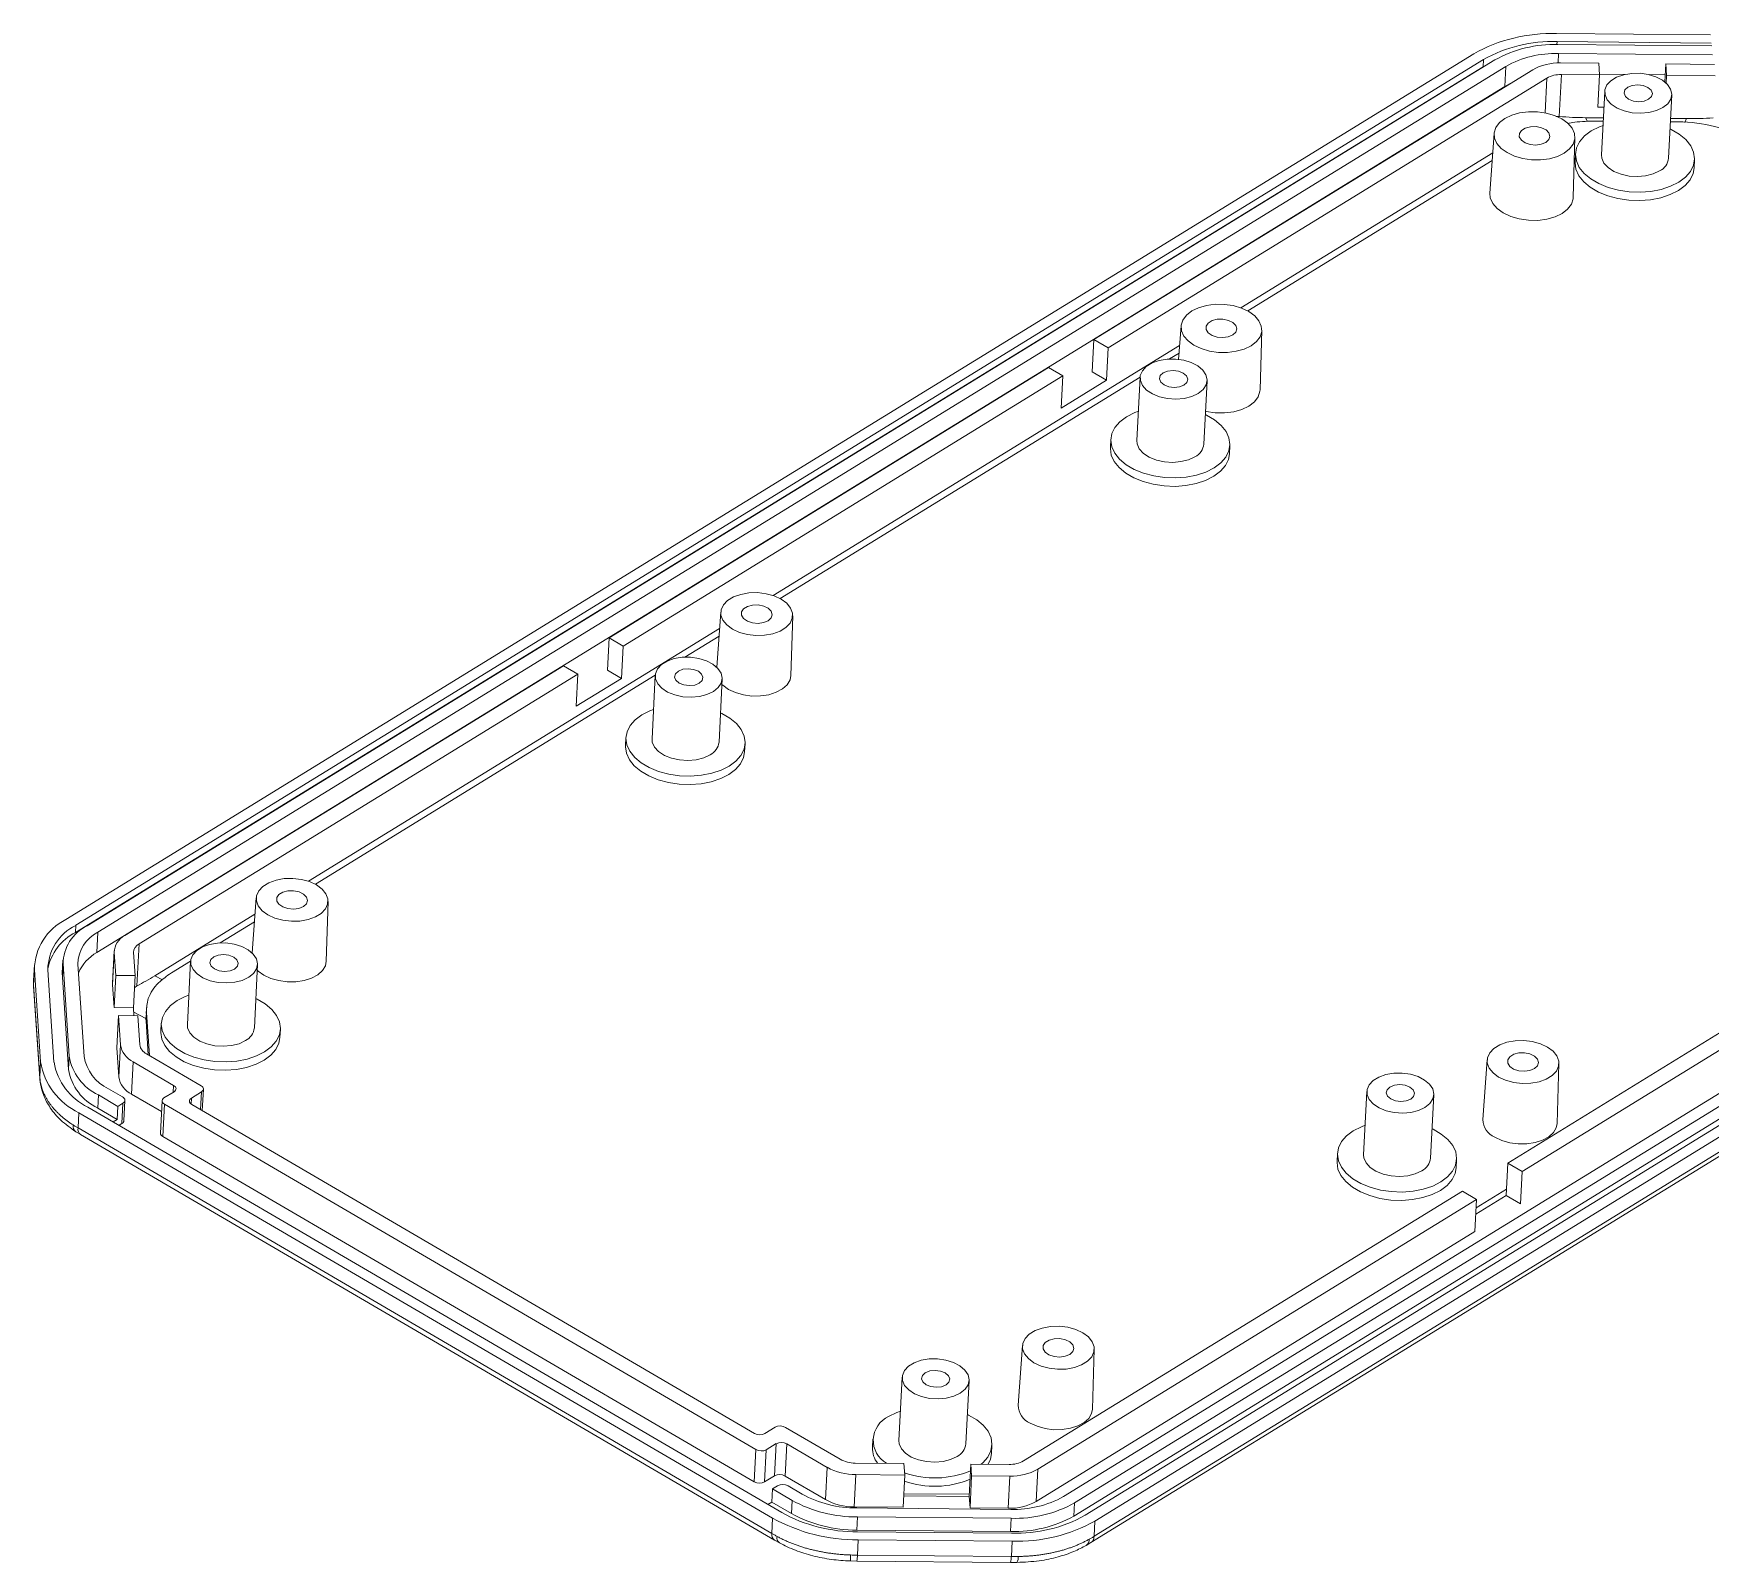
# Model space of a CAD drawing. Header units: inches. Extents: x 1153 to 4131, y 573 to 1071.
# Drawn here: x 2366.5 to 2445.3, y 665.8 to 737.6 of the extents above; entities that cross this region are included whole.
import ezdxf

# ---------------------------------------------------------------- set-up
doc = ezdxf.new("R2010")
doc.units = ezdxf.units.IN

msp = doc.modelspace()

# ---------------------------------------------------------------- linework, layer by layer
at = {"color": 7, "linetype": 'Continuous', "lineweight": 15}
for p, q in [((2445.264, 737.493), (2438.036, 737.557)), ((2438.061, 737.18), (2445.29, 737.116)), ((2438.104, 737.042), (2445.332, 736.978)), ((2434.149, 736.611), (2368.044, 695.957)), ((2368.506, 695.687), (2434.611, 736.341)), ((2369.035, 695.667), (2435.14, 736.321)), ((2434.594, 736.004), (2434.611, 736.341)), ((2445.36, 736.559), (2438.132, 736.623)), ((2434.594, 736.004), (2368.489, 695.35)), ((2435.654, 736.02), (2369.549, 695.366)), ((2436.916, 735.86), (2416.314, 723.19)), ((2437.584, 735.469), (2416.982, 722.799)), ((2434.923, 736.187), (2434.594, 736.004)), ((2435.605, 735.067), (2435.654, 736.02)), ((2438.264, 735.635), (2438.164, 733.665)), ((2440.023, 736.163), (2438.228, 736.179)), ((2440.059, 735.619), (2438.264, 735.635)), ((2439.982, 734.105), (2440.059, 735.619)), ((2440.059, 735.619), (2440.023, 736.163)), ((2440.057, 735.652), (2441.248, 735.642)), ((2442.382, 735.632), (2443.141, 735.625)), ((2443.124, 735.288), (2443.167, 736.135)), ((2443.167, 736.135), (2443.204, 735.591)), ((2445.456, 736.115), (2443.167, 736.135)), ((2443.204, 735.591), (2443.186, 735.235)), ((2445.493, 735.571), (2443.204, 735.591)), ((2369.5, 694.413), (2435.605, 735.067)), ((2435.605, 735.067), (2435.834, 735.195)), ((2440.301, 734.838), (2440.149, 731.865)), ((2443.295, 731.705), (2443.447, 734.678)), ((2440.263, 734.102), (2439.982, 734.105)), ((2438.164, 733.665), (2438.02, 733.658)), ((2440.238, 733.602), (2439.404, 733.609)), ((2440.23, 733.445), (2439.884, 733.448)), ((2443.74, 733.414), (2443.382, 733.417)), ((2444.147, 733.567), (2443.39, 733.574)), ((2435.107, 732.872), (2434.903, 730.071)), ((2438.818, 729.871), (2438.9, 732.678)), ((2423.215, 724.681), (2435.04, 731.954)), ((2435.014, 731.595), (2423.537, 724.537)), ((2438.926, 731.928), (2438.906, 731.535)), ((2444.498, 731.249), (2444.518, 731.642)), ((2420.404, 723.83), (2420.29, 722.263)), ((2424.114, 720.828), (2424.197, 723.636)), ((2401.25, 711.173), (2420.337, 722.911)), ((2416.314, 723.19), (2416.236, 721.675)), ((2416.982, 722.799), (2416.314, 723.19)), ((2416.982, 722.799), (2416.905, 721.285)), ((2420.311, 722.553), (2419.867, 722.28)), ((2414.18, 721.877), (2393.547, 709.189)), ((2414.848, 721.487), (2394.216, 708.798)), ((2418.484, 721.429), (2401.577, 711.032)), ((2414.848, 721.487), (2414.18, 721.877)), ((2414.77, 719.972), (2414.848, 721.487)), ((2416.905, 721.285), (2414.77, 719.972)), ((2416.236, 721.675), (2416.905, 721.285)), ((2418.483, 721.421), (2418.331, 718.448)), ((2421.477, 718.287), (2421.629, 721.26)), ((2417.108, 718.51), (2417.088, 718.117)), ((2422.68, 717.832), (2422.7, 718.224)), ((2398.796, 710.399), (2398.607, 707.81)), ((2379.432, 697.755), (2398.739, 709.629)), ((2402.086, 707.42), (2402.169, 710.227)), ((2414.885, 668.867), (2480.99, 709.521)), ((2393.547, 709.189), (2393.47, 707.674)), ((2394.216, 708.798), (2393.547, 709.189)), ((2394.216, 708.798), (2394.138, 707.284)), ((2398.713, 709.271), (2397.101, 708.279)), ((2481.504, 709.22), (2415.399, 668.566)), ((2481.472, 708.603), (2415.367, 667.949)), ((2482.004, 708.639), (2415.899, 667.985)), ((2416.361, 667.715), (2482.466, 708.369)), ((2391.413, 707.876), (2370.811, 695.206)), ((2392.081, 707.486), (2371.479, 694.815)), ((2395.717, 707.428), (2379.759, 697.614)), ((2392.081, 707.486), (2391.413, 707.876)), ((2392.004, 705.971), (2392.081, 707.486)), ((2394.138, 707.284), (2392.004, 705.971)), ((2393.47, 707.674), (2394.138, 707.284)), ((2395.716, 707.419), (2395.564, 704.446)), ((2398.71, 704.286), (2398.862, 707.258)), ((2416.177, 666.701), (2482.282, 707.355)), ((2416.325, 666.997), (2482.429, 707.651)), ((2394.341, 704.509), (2394.321, 704.116)), ((2399.914, 703.83), (2399.934, 704.223)), ((2376.978, 696.982), (2376.789, 694.392)), ((2435.748, 684.522), (2456.38, 697.21)), ((2372.219, 693.319), (2376.921, 696.211)), ((2380.268, 694.002), (2380.351, 696.809)), ((2436.416, 684.131), (2457.049, 696.82)), ((2368.489, 695.35), (2368.506, 695.687)), ((2369.549, 695.366), (2369.5, 694.413)), ((2376.895, 695.853), (2375.283, 694.861)), ((2371.479, 694.815), (2371.378, 692.845)), ((2366.563, 693.839), (2366.525, 693.1)), ((2367.906, 694.052), (2367.874, 693.435)), ((2367.876, 693.255), (2367.907, 693.872)), ((2368.198, 689.541), (2367.907, 693.872)), ((2368.606, 693.865), (2368.896, 689.535)), ((2370.311, 694.491), (2370.234, 692.977)), ((2370.234, 692.897), (2370.312, 694.412)), ((2370.312, 694.412), (2370.384, 693.336)), ((2371.22, 694.404), (2371.292, 693.328)), ((2373.899, 694.01), (2372.994, 693.454)), ((2373.898, 694.001), (2373.746, 691.028)), ((2376.892, 690.868), (2377.044, 693.841)), ((2366.528, 692.885), (2366.565, 693.603)), ((2366.565, 693.603), (2366.855, 689.272)), ((2367.484, 689.267), (2367.194, 693.597)), ((2367.876, 693.255), (2367.874, 693.435)), ((2368.166, 688.924), (2367.876, 693.255)), ((2370.234, 692.977), (2370.234, 692.897)), ((2370.384, 693.336), (2370.307, 691.822)), ((2371.292, 693.328), (2370.384, 693.336)), ((2371.292, 693.328), (2371.215, 691.814)), ((2366.819, 688.555), (2366.528, 692.885)), ((2366.528, 692.885), (2366.529, 692.832)), ((2366.529, 692.832), (2366.819, 688.502)), ((2370.234, 692.897), (2370.307, 691.822)), ((2371.378, 692.845), (2371.263, 692.752)), ((2370.307, 691.822), (2371.215, 691.814)), ((2370.433, 689.938), (2370.51, 691.452)), ((2370.51, 691.452), (2370.602, 690.081)), ((2371.419, 691.444), (2370.51, 691.452)), ((2371.215, 691.814), (2371.24, 691.446)), ((2371.419, 691.444), (2371.511, 690.073)), ((2371.834, 691.549), (2371.802, 691.313)), ((2371.825, 691.593), (2371.805, 691.205)), ((2371.839, 691.942), (2371.819, 691.543)), ((2371.825, 691.593), (2371.961, 689.577)), ((2371.805, 691.205), (2371.913, 689.605)), ((2372.523, 691.091), (2372.503, 690.698)), ((2378.096, 690.412), (2378.116, 690.805)), ((2370.433, 689.938), (2370.525, 688.566)), ((2370.602, 690.081), (2370.525, 688.566)), ((2366.855, 689.272), (2366.819, 688.555)), ((2368.166, 688.924), (2368.198, 689.541)), ((2371.131, 687.762), (2371.209, 689.277)), ((2371.209, 689.277), (2373.103, 688.169)), ((2371.825, 689.656), (2374.388, 688.158)), ((2434.777, 689.368), (2434.572, 686.567)), ((2438.068, 686.388), (2438.15, 689.196)), ((2366.826, 688.449), (2366.852, 688.236)), ((2369.536, 687.107), (2369.567, 687.724)), ((2370.485, 687.187), (2369.567, 687.724)), ((2370.042, 688.016), (2370.703, 687.629)), ((2370.766, 686.512), (2370.815, 687.465)), ((2371.131, 687.762), (2372.531, 686.944)), ((2372.557, 687.449), (2372.479, 685.935)), ((2373.123, 687.873), (2372.649, 687.581)), ((2373.934, 687.57), (2374.408, 687.862)), ((2374.449, 686.984), (2374.501, 687.994)), ((2429.128, 687.89), (2428.976, 684.917)), ((2432.121, 684.756), (2432.273, 687.729)), ((2368.652, 686.889), (2368.615, 686.172)), ((2368.652, 686.889), (2401.226, 667.849)), ((2401.653, 668.111), (2369.079, 687.152)), ((2370.454, 686.57), (2369.536, 687.107)), ((2370.454, 686.57), (2370.485, 687.187)), ((2370.723, 687.333), (2370.485, 687.187)), ((2370.674, 686.379), (2370.723, 687.333)), ((2372.592, 685.771), (2372.669, 687.285)), ((2372.669, 687.285), (2400.438, 671.068)), ((2400.374, 671.831), (2373.954, 687.274)), ((2368.514, 685.994), (2368.738, 685.858)), ((2368.615, 686.172), (2401.19, 667.131)), ((2368.736, 685.859), (2401.311, 666.819)), ((2370.454, 686.57), (2370.269, 686.456)), ((2370.54, 686.297), (2370.674, 686.379)), ((2372.592, 685.771), (2400.36, 669.554)), ((2427.752, 684.98), (2427.732, 684.587)), ((2433.325, 684.301), (2433.345, 684.694)), ((2435.671, 683.007), (2435.748, 684.522)), ((2435.748, 684.522), (2436.416, 684.131)), ((2436.416, 684.131), (2436.339, 682.617)), ((2413.012, 670.539), (2433.614, 683.209)), ((2413.68, 670.149), (2434.282, 682.819)), ((2434.282, 682.819), (2433.614, 683.209)), ((2434.205, 681.304), (2434.282, 682.819)), ((2434.247, 682.132), (2435.671, 683.007)), ((2434.262, 682.424), (2435.686, 683.3)), ((2435.671, 683.007), (2436.339, 682.617)), ((2413.603, 668.634), (2434.205, 681.304)), ((2412.959, 675.95), (2412.754, 673.149)), ((2416.25, 672.97), (2416.332, 675.778)), ((2407.31, 674.472), (2407.158, 671.499)), ((2410.303, 671.338), (2410.455, 674.311)), ((2401.343, 672.118), (2400.868, 671.826)), ((2401.837, 672.114), (2404.4, 670.615)), ((2400.438, 671.068), (2400.36, 669.554)), ((2400.854, 669.549), (2400.932, 671.064)), ((2400.932, 671.064), (2401.394, 671.348)), ((2401.317, 669.834), (2401.394, 671.348)), ((2401.811, 669.829), (2401.888, 671.344)), ((2401.888, 671.344), (2403.783, 670.236)), ((2405.934, 671.562), (2405.914, 671.169)), ((2411.507, 670.883), (2411.527, 671.276)), ((2403.783, 670.236), (2403.706, 668.722)), ((2405.103, 670.438), (2407.392, 670.417)), ((2407.392, 670.417), (2407.428, 669.873)), ((2410.459, 668.875), (2410.537, 670.39)), ((2410.537, 670.39), (2410.573, 669.845)), ((2410.537, 670.39), (2412.331, 670.374)), ((2413.603, 668.634), (2413.68, 670.149)), ((2401.317, 669.834), (2400.854, 669.549)), ((2401.224, 669.22), (2401.461, 669.366)), ((2401.811, 669.829), (2403.706, 668.722)), ((2401.955, 669.362), (2402.616, 668.975)), ((2405.062, 668.379), (2405.14, 669.893)), ((2405.14, 669.893), (2407.428, 669.873)), ((2407.428, 669.873), (2407.351, 668.359)), ((2410.496, 668.331), (2410.573, 669.845)), ((2410.573, 669.845), (2412.368, 669.829)), ((2412.368, 669.829), (2412.29, 668.315)), ((2401.192, 668.603), (2401.007, 668.489)), ((2401.224, 669.22), (2401.192, 668.603)), ((2402.11, 668.067), (2401.192, 668.603)), ((2402.142, 668.684), (2401.224, 669.22)), ((2402.11, 668.067), (2402.142, 668.684)), ((2407.379, 668.902), (2410.459, 668.875)), ((2407.384, 668.998), (2410.464, 668.971)), ((2410.459, 668.875), (2410.496, 668.331)), ((2415.367, 667.949), (2415.399, 668.566)), ((2401.226, 667.849), (2401.19, 667.131)), ((2405.062, 668.379), (2407.351, 668.359)), ((2405.175, 667.292), (2405.206, 667.909)), ((2405.178, 668.328), (2412.407, 668.263)), ((2412.435, 667.845), (2405.206, 667.909)), ((2410.496, 668.331), (2412.29, 668.315)), ((2412.403, 667.228), (2412.435, 667.845)), ((2412.403, 667.228), (2405.175, 667.292)), ((2412.448, 667.146), (2405.22, 667.21)), ((2416.325, 666.997), (2416.361, 667.715)), ((2401.313, 666.818), (2401.547, 666.686)), ((2401.555, 666.682), (2401.547, 666.685)), ((2405.209, 666.115), (2405.245, 666.833)), ((2405.245, 666.833), (2412.474, 666.769)), ((2412.474, 666.769), (2412.437, 666.051)), ((2415.956, 666.571), (2416.177, 666.701)), ((2404.877, 665.839), (2405.174, 665.834)), ((2405.174, 665.834), (2412.403, 665.77)), ((2412.437, 666.051), (2405.209, 666.115)), ((2412.403, 665.77), (2412.699, 665.77))]:
    msp.add_line(p, q, dxfattribs=at)
at = {"color": 8, "linetype": 'Continuous', "lineweight": 15}
for p, q in [((2438.054, 737.042), (2438.061, 737.18)), ((2438.132, 736.623), (2438.109, 736.178)), ((2437.501, 733.839), (2437.584, 735.469)), ((2439.404, 733.609), (2439.496, 733.426)), ((2444.067, 733.388), (2444.147, 733.567)), ((2366.532, 693.118), (2366.525, 693.077)), ((2372.219, 693.319), (2372.578, 693.132)), ((2371.802, 691.313), (2371.229, 691.612)), ((2366.819, 688.555), (2366.819, 688.502)), ((2373.103, 688.169), (2373.087, 687.851)), ((2373.92, 687.296), (2373.934, 687.57)), ((2374.408, 687.862), (2374.366, 687.033))]:
    msp.add_line(p, q, dxfattribs=at)
at = {"color": 7, "linetype": 'Continuous', "lineweight": 15, "flags": 128}
for points in [[(2443.03, 734.082), (2442.729, 733.94), (2442.373, 733.849), (2441.986, 733.816), (2441.593, 733.842), (2441.216, 733.925), (2440.881, 734.06), (2440.609, 734.24), (2440.416, 734.452), (2440.314, 734.683), (2440.311, 734.919), (2440.406, 735.145), (2440.593, 735.346), (2440.86, 735.511), (2441.191, 735.628), (2441.566, 735.691), (2441.959, 735.695), (2442.347, 735.64), (2442.705, 735.529), (2443.012, 735.371), (2443.246, 735.173), (2443.395, 734.95), (2443.448, 734.714), (2443.402, 734.482), (2443.26, 734.266), (2443.03, 734.082)], [(2441.386, 735.043), (2441.595, 735.128), (2441.847, 735.156), (2442.103, 735.123), (2442.325, 735.035), (2442.477, 734.905), (2442.538, 734.752), (2442.498, 734.6), (2442.362, 734.473), (2442.153, 734.388), (2441.901, 734.36), (2441.644, 734.393), (2441.423, 734.481), (2441.271, 734.611), (2441.21, 734.764), (2441.25, 734.916), (2441.386, 735.043)], [(2435.609, 733.575), (2435.93, 733.731), (2436.305, 733.838), (2436.715, 733.891), (2437.139, 733.887), (2437.557, 733.827), (2437.947, 733.713), (2438.29, 733.552), (2438.568, 733.351), (2438.767, 733.12), (2438.878, 732.871), (2438.895, 732.617), (2438.817, 732.369), (2438.649, 732.142), (2438.397, 731.945), (2438.076, 731.79), (2437.701, 731.683), (2437.291, 731.63), (2436.866, 731.634), (2436.449, 731.694), (2436.059, 731.808), (2435.716, 731.969), (2435.438, 732.17), (2435.239, 732.401), (2435.128, 732.65), (2435.111, 732.904), (2435.188, 733.151), (2435.357, 733.379), (2435.609, 733.575)], [(2437.536, 732.449), (2437.322, 732.361), (2437.066, 732.326), (2436.8, 732.351), (2436.562, 732.43), (2436.384, 732.555), (2436.289, 732.707), (2436.291, 732.866), (2436.388, 733.011), (2436.569, 733.122), (2436.809, 733.185), (2437.074, 733.19), (2437.33, 733.137), (2437.542, 733.033), (2437.681, 732.892), (2437.728, 732.734), (2437.678, 732.579), (2437.536, 732.449)], [(2443.365, 733.084), (2443.421, 733.058), (2443.801, 732.836), (2444.109, 732.578), (2444.337, 732.294), (2444.475, 731.992), (2444.52, 731.683), (2444.469, 731.377), (2444.325, 731.086), (2444.092, 730.818), (2443.778, 730.583), (2443.394, 730.389), (2442.954, 730.243), (2442.471, 730.149), (2441.963, 730.111), (2441.447, 730.13), (2440.94, 730.205), (2440.46, 730.334), (2440.023, 730.512), (2439.643, 730.734), (2439.334, 730.992), (2439.107, 731.276), (2438.969, 731.578), (2438.924, 731.887), (2438.975, 732.193), (2439.119, 732.484), (2439.352, 732.752), (2439.666, 732.987)], [(2439.666, 732.987), (2440.049, 733.181), (2440.22, 733.245)], [(2444.498, 731.249), (2444.449, 730.985), (2444.304, 730.693), (2444.072, 730.425), (2443.758, 730.191), (2443.374, 729.997), (2442.934, 729.85), (2442.451, 729.756), (2441.943, 729.718), (2441.427, 729.737), (2440.92, 729.812), (2440.44, 729.941), (2440.002, 730.12), (2439.623, 730.341), (2439.314, 730.599), (2439.087, 730.884), (2438.949, 731.185), (2438.904, 731.494), (2438.906, 731.535)], [(2442.878, 731.109), (2442.577, 730.967), (2442.221, 730.876), (2441.834, 730.843), (2441.441, 730.869), (2441.064, 730.952), (2440.729, 731.088), (2440.457, 731.267), (2440.264, 731.479), (2440.162, 731.71), (2440.149, 731.865)], [(2438.818, 729.871), (2438.813, 729.807), (2438.732, 729.552), (2438.558, 729.317), (2438.299, 729.115), (2437.967, 728.954), (2437.58, 728.843), (2437.157, 728.789), (2436.719, 728.793), (2436.287, 728.855), (2435.885, 728.972), (2435.531, 729.139), (2435.245, 729.347), (2435.039, 729.585), (2434.924, 729.842), (2434.903, 730.071)], [(2420.905, 724.533), (2421.226, 724.689), (2421.601, 724.796), (2422.012, 724.849), (2422.436, 724.845), (2422.854, 724.785), (2423.244, 724.671), (2423.586, 724.509), (2423.864, 724.308), (2424.064, 724.077), (2424.175, 723.828), (2424.192, 723.574), (2424.114, 723.327), (2423.945, 723.099), (2423.694, 722.903), (2423.373, 722.747), (2422.998, 722.64), (2422.587, 722.587), (2422.163, 722.591), (2421.745, 722.651), (2421.355, 722.765), (2421.013, 722.927), (2420.735, 723.128), (2420.535, 723.359), (2420.424, 723.608), (2420.407, 723.862), (2420.485, 724.109), (2420.654, 724.337), (2420.905, 724.533)], [(2422.833, 723.406), (2422.619, 723.318), (2422.362, 723.284), (2422.097, 723.308), (2421.859, 723.388), (2421.68, 723.512), (2421.586, 723.664), (2421.587, 723.824), (2421.685, 723.969), (2421.866, 724.08), (2422.105, 724.142), (2422.371, 724.147), (2422.627, 724.094), (2422.839, 723.991), (2422.978, 723.85), (2423.025, 723.692), (2422.974, 723.537), (2422.833, 723.406)], [(2421.212, 720.664), (2420.911, 720.522), (2420.555, 720.432), (2420.168, 720.398), (2419.775, 720.424), (2419.398, 720.507), (2419.063, 720.643), (2418.791, 720.822), (2418.598, 721.034), (2418.496, 721.265), (2418.493, 721.501), (2418.588, 721.727), (2418.775, 721.929), (2419.042, 722.093), (2419.373, 722.21), (2419.748, 722.273), (2420.141, 722.277), (2420.529, 722.222), (2420.888, 722.111), (2421.194, 721.953), (2421.428, 721.755), (2421.577, 721.532), (2421.63, 721.297), (2421.584, 721.064), (2421.442, 720.849), (2421.212, 720.664)], [(2419.568, 721.626), (2419.777, 721.71), (2420.029, 721.738), (2420.285, 721.705), (2420.507, 721.617), (2420.659, 721.487), (2420.72, 721.334), (2420.68, 721.182), (2420.544, 721.055), (2420.335, 720.97), (2420.083, 720.942), (2419.827, 720.975), (2419.605, 721.063), (2419.453, 721.193), (2419.392, 721.346), (2419.432, 721.498), (2419.568, 721.626)], [(2424.114, 720.828), (2424.109, 720.765), (2424.029, 720.51), (2423.855, 720.275), (2423.595, 720.072), (2423.264, 719.911), (2422.877, 719.801), (2422.453, 719.746), (2422.015, 719.75), (2421.584, 719.812), (2421.555, 719.819)], [(2417.848, 719.569), (2418.232, 719.763), (2418.402, 719.827)], [(2421.547, 719.667), (2421.603, 719.64), (2421.983, 719.418), (2422.291, 719.16), (2422.519, 718.876), (2422.657, 718.574), (2422.702, 718.265), (2422.651, 717.96), (2422.507, 717.668), (2422.274, 717.4), (2421.96, 717.165), (2421.576, 716.971), (2421.136, 716.825), (2420.653, 716.731), (2420.145, 716.693), (2419.629, 716.712), (2419.122, 716.787), (2418.642, 716.916), (2418.205, 717.094), (2417.825, 717.316), (2417.516, 717.574), (2417.289, 717.858), (2417.151, 718.16), (2417.106, 718.469), (2417.157, 718.775), (2417.301, 719.066), (2417.534, 719.334), (2417.848, 719.569)], [(2422.68, 717.832), (2422.631, 717.567), (2422.486, 717.275), (2422.254, 717.008), (2421.94, 716.773), (2421.556, 716.579), (2421.116, 716.432), (2420.633, 716.338), (2420.125, 716.3), (2419.609, 716.319), (2419.102, 716.394), (2418.622, 716.523), (2418.184, 716.702), (2417.805, 716.924), (2417.496, 717.181), (2417.269, 717.466), (2417.131, 717.768), (2417.086, 718.077), (2417.088, 718.117)], [(2421.06, 717.691), (2420.759, 717.549), (2420.403, 717.459), (2420.017, 717.425), (2419.623, 717.451), (2419.246, 717.534), (2418.912, 717.67), (2418.639, 717.849), (2418.446, 718.061), (2418.344, 718.292), (2418.331, 718.448)], [(2399.337, 709.596), (2399.074, 709.79), (2398.892, 710.014), (2398.803, 710.254), (2398.811, 710.497), (2398.916, 710.728), (2399.112, 710.935), (2399.388, 711.105), (2399.728, 711.227), (2400.111, 711.297), (2400.516, 711.308), (2400.918, 711.26), (2401.296, 711.157), (2401.626, 711.004), (2401.889, 710.81), (2402.071, 710.586), (2402.16, 710.346), (2402.152, 710.103), (2402.047, 709.872), (2401.851, 709.665), (2401.575, 709.496), (2401.235, 709.373), (2400.852, 709.304), (2400.447, 709.293), (2400.045, 709.34), (2399.667, 709.443), (2399.337, 709.596)], [(2401.015, 709.988), (2401.156, 710.119), (2401.207, 710.274), (2401.16, 710.432), (2401.021, 710.573), (2400.809, 710.676), (2400.553, 710.729), (2400.287, 710.724), (2400.048, 710.662), (2399.867, 710.551), (2399.769, 710.406), (2399.768, 710.246), (2399.862, 710.094), (2400.041, 709.97), (2400.279, 709.89), (2400.544, 709.866), (2400.801, 709.9), (2401.015, 709.988)], [(2398.446, 706.663), (2398.144, 706.521), (2397.789, 706.43), (2397.402, 706.397), (2397.008, 706.423), (2396.632, 706.506), (2396.297, 706.641), (2396.024, 706.821), (2395.831, 707.033), (2395.73, 707.264), (2395.726, 707.5), (2395.821, 707.726), (2396.008, 707.927), (2396.276, 708.092), (2396.607, 708.209), (2396.981, 708.272), (2397.374, 708.275), (2397.763, 708.221), (2398.121, 708.11), (2398.427, 707.951), (2398.662, 707.754), (2398.81, 707.531), (2398.863, 707.295), (2398.817, 707.063), (2398.675, 706.847), (2398.446, 706.663)], [(2396.801, 707.624), (2396.666, 707.497), (2396.625, 707.345), (2396.686, 707.192), (2396.839, 707.062), (2397.06, 706.974), (2397.316, 706.941), (2397.568, 706.969), (2397.778, 707.053), (2397.913, 707.181), (2397.953, 707.333), (2397.893, 707.486), (2397.74, 707.616), (2397.519, 707.704), (2397.263, 707.737), (2397.011, 707.709), (2396.801, 707.624)], [(2402.086, 707.42), (2402.044, 707.21), (2401.909, 706.985), (2401.69, 706.788), (2401.398, 706.629), (2401.048, 706.517), (2400.661, 706.458), (2400.256, 706.454), (2399.855, 706.507), (2399.481, 706.613), (2399.152, 706.766)], [(2399.152, 706.766), (2398.888, 706.959), (2398.849, 706.997)], [(2398.781, 705.665), (2398.837, 705.639), (2399.216, 705.417), (2399.525, 705.159), (2399.752, 704.875), (2399.89, 704.573), (2399.935, 704.264), (2399.884, 703.958), (2399.74, 703.667), (2399.507, 703.399), (2399.193, 703.164), (2398.81, 702.97), (2398.369, 702.824), (2397.887, 702.73), (2397.379, 702.692), (2396.862, 702.711), (2396.356, 702.786), (2395.875, 702.915), (2395.438, 703.093), (2395.059, 703.315), (2394.75, 703.573), (2394.523, 703.857), (2394.384, 704.159), (2394.34, 704.468), (2394.391, 704.773), (2394.535, 705.065), (2394.768, 705.333), (2395.081, 705.568)], [(2395.081, 705.568), (2395.465, 705.762), (2395.635, 705.826)], [(2399.914, 703.83), (2399.864, 703.566), (2399.72, 703.274), (2399.487, 703.006), (2399.173, 702.771), (2398.79, 702.578), (2398.349, 702.431), (2397.867, 702.337), (2397.359, 702.299), (2396.842, 702.318), (2396.335, 702.393), (2395.855, 702.522), (2395.418, 702.701), (2395.038, 702.922), (2394.73, 703.18), (2394.503, 703.465), (2394.364, 703.766), (2394.32, 704.075), (2394.321, 704.116)], [(2398.294, 703.69), (2397.992, 703.548), (2397.637, 703.457), (2397.25, 703.424), (2396.856, 703.45), (2396.48, 703.533), (2396.145, 703.668), (2395.872, 703.848), (2395.679, 704.06), (2395.578, 704.291), (2395.564, 704.446)], [(2377.519, 696.179), (2377.256, 696.372), (2377.074, 696.596), (2376.985, 696.836), (2376.993, 697.079), (2377.098, 697.311), (2377.294, 697.517), (2377.57, 697.687), (2377.91, 697.81), (2378.293, 697.879), (2378.698, 697.89), (2379.1, 697.842), (2379.478, 697.739), (2379.808, 697.586), (2380.071, 697.392), (2380.253, 697.169), (2380.343, 696.928), (2380.334, 696.686), (2380.229, 696.454), (2380.033, 696.248), (2379.757, 696.078), (2379.417, 695.955), (2379.034, 695.886), (2378.629, 695.875), (2378.227, 695.922), (2377.849, 696.025), (2377.519, 696.179)], [(2379.197, 696.571), (2379.338, 696.701), (2379.389, 696.856), (2379.342, 697.014), (2379.203, 697.155), (2378.991, 697.259), (2378.735, 697.312), (2378.469, 697.307), (2378.23, 697.244), (2378.049, 697.133), (2377.951, 696.988), (2377.95, 696.829), (2378.044, 696.677), (2378.223, 696.552), (2378.461, 696.473), (2378.726, 696.448), (2378.983, 696.482), (2379.197, 696.571)], [(2376.628, 693.245), (2376.326, 693.103), (2375.971, 693.012), (2375.584, 692.979), (2375.19, 693.005), (2374.814, 693.088), (2374.479, 693.224), (2374.206, 693.403), (2374.013, 693.615), (2373.912, 693.846), (2373.908, 694.082), (2374.003, 694.308), (2374.19, 694.509), (2374.458, 694.674), (2374.789, 694.791), (2375.163, 694.854), (2375.556, 694.858), (2375.945, 694.803), (2376.303, 694.692), (2376.609, 694.534), (2376.844, 694.336), (2376.992, 694.113), (2377.045, 693.878), (2376.999, 693.645), (2376.857, 693.429), (2376.628, 693.245)], [(2374.983, 694.206), (2375.193, 694.291), (2375.445, 694.319), (2375.701, 694.286), (2375.922, 694.198), (2376.075, 694.068), (2376.135, 693.915), (2376.095, 693.763), (2375.96, 693.636), (2375.75, 693.551), (2375.498, 693.523), (2375.242, 693.556), (2375.021, 693.644), (2374.868, 693.774), (2374.807, 693.927), (2374.848, 694.079), (2374.983, 694.206)], [(2380.268, 694.002), (2380.226, 693.792), (2380.091, 693.567), (2379.872, 693.37), (2379.58, 693.211), (2379.23, 693.099), (2378.843, 693.04), (2378.438, 693.036), (2378.037, 693.089), (2377.663, 693.195), (2377.334, 693.348)], [(2377.334, 693.348), (2377.07, 693.541), (2377.031, 693.579)], [(2376.963, 692.248), (2377.019, 692.221), (2377.398, 691.999), (2377.707, 691.741), (2377.934, 691.457), (2378.072, 691.155), (2378.117, 690.846), (2378.066, 690.541), (2377.922, 690.249), (2377.689, 689.981), (2377.375, 689.746), (2376.992, 689.552), (2376.551, 689.406), (2376.069, 689.312), (2375.561, 689.274), (2375.044, 689.293), (2374.538, 689.368), (2374.057, 689.497), (2373.62, 689.675), (2373.241, 689.897), (2372.932, 690.155), (2372.705, 690.439), (2372.566, 690.741), (2372.522, 691.05), (2372.573, 691.356), (2372.717, 691.647), (2372.95, 691.915), (2373.263, 692.15)], [(2373.263, 692.15), (2373.647, 692.344), (2373.817, 692.408)], [(2378.096, 690.412), (2378.046, 690.148), (2377.902, 689.856), (2377.669, 689.588), (2377.355, 689.354), (2376.972, 689.16), (2376.531, 689.013), (2376.049, 688.919), (2375.541, 688.881), (2375.024, 688.9), (2374.517, 688.975), (2374.037, 689.104), (2373.6, 689.283), (2373.22, 689.505), (2372.912, 689.762), (2372.685, 690.047), (2372.546, 690.349), (2372.502, 690.658), (2372.503, 690.698)], [(2376.476, 690.272), (2376.174, 690.13), (2375.819, 690.04), (2375.432, 690.006), (2375.038, 690.032), (2374.662, 690.115), (2374.327, 690.251), (2374.054, 690.43), (2373.861, 690.642), (2373.76, 690.873), (2373.746, 691.028)], [(2435.318, 688.565), (2435.055, 688.759), (2434.873, 688.982), (2434.784, 689.223), (2434.792, 689.465), (2434.897, 689.697), (2435.094, 689.903), (2435.37, 690.073), (2435.709, 690.196), (2436.092, 690.265), (2436.497, 690.276), (2436.9, 690.229), (2437.277, 690.126), (2437.607, 689.972), (2437.871, 689.779), (2438.052, 689.555), (2438.142, 689.315), (2438.133, 689.072), (2438.028, 688.84), (2437.832, 688.634), (2437.556, 688.464), (2437.217, 688.341), (2436.833, 688.272), (2436.429, 688.261), (2436.026, 688.309), (2435.648, 688.412), (2435.318, 688.565)], [(2436.996, 688.957), (2436.782, 688.869), (2436.525, 688.835), (2436.26, 688.859), (2436.022, 688.939), (2435.844, 689.063), (2435.749, 689.215), (2435.75, 689.374), (2435.848, 689.519), (2436.029, 689.631), (2436.268, 689.693), (2436.534, 689.698), (2436.79, 689.645), (2437.002, 689.541), (2437.141, 689.401), (2437.188, 689.242), (2437.138, 689.087), (2436.996, 688.957)], [(2366.819, 688.502), (2366.823, 688.467), (2366.826, 688.449)], [(2431.857, 687.134), (2431.555, 686.992), (2431.2, 686.901), (2430.813, 686.868), (2430.419, 686.893), (2430.043, 686.977), (2429.708, 687.112), (2429.435, 687.292), (2429.242, 687.504), (2429.141, 687.735), (2429.138, 687.971), (2429.232, 688.197), (2429.419, 688.398), (2429.687, 688.563), (2430.018, 688.68), (2430.392, 688.742), (2430.786, 688.746), (2431.174, 688.691), (2431.532, 688.581), (2431.838, 688.422), (2432.073, 688.225), (2432.221, 688.002), (2432.274, 687.766), (2432.228, 687.533), (2432.086, 687.318), (2431.857, 687.134)], [(2430.212, 688.095), (2430.077, 687.967), (2430.037, 687.816), (2430.097, 687.663), (2430.25, 687.533), (2430.471, 687.444), (2430.727, 687.412), (2430.979, 687.44), (2431.189, 687.524), (2431.324, 687.652), (2431.364, 687.804), (2431.304, 687.956), (2431.151, 688.087), (2430.93, 688.175), (2430.674, 688.207), (2430.422, 688.179), (2430.212, 688.095)], [(2370.703, 687.629), (2370.748, 687.597), (2370.783, 687.56), (2370.806, 687.521), (2370.815, 687.48), (2370.811, 687.439), (2370.794, 687.4), (2370.764, 687.364), (2370.723, 687.333)], [(2372.669, 687.285), (2372.624, 687.317), (2372.589, 687.354), (2372.566, 687.393), (2372.557, 687.434), (2372.561, 687.475), (2372.578, 687.514), (2372.608, 687.55), (2372.649, 687.581)], [(2373.103, 688.169), (2373.149, 688.137), (2373.184, 688.1), (2373.206, 688.061), (2373.216, 688.02), (2373.212, 687.979), (2373.194, 687.94), (2373.165, 687.904), (2373.123, 687.873)], [(2373.954, 687.274), (2373.908, 687.306), (2373.873, 687.342), (2373.851, 687.382), (2373.841, 687.423), (2373.845, 687.463), (2373.863, 687.503), (2373.892, 687.538), (2373.934, 687.57)], [(2374.408, 687.862), (2374.449, 687.893), (2374.479, 687.929), (2374.497, 687.968), (2374.5, 688.009), (2374.491, 688.05), (2374.469, 688.089), (2374.434, 688.125), (2374.388, 688.158)], [(2432.192, 686.136), (2432.248, 686.109), (2432.627, 685.888), (2432.936, 685.63), (2433.163, 685.346), (2433.302, 685.044), (2433.346, 684.735), (2433.295, 684.429), (2433.151, 684.138), (2432.918, 683.87), (2432.605, 683.635), (2432.221, 683.441), (2431.78, 683.295), (2431.298, 683.201), (2430.79, 683.163), (2430.274, 683.181), (2429.767, 683.257), (2429.286, 683.386), (2428.849, 683.564), (2428.47, 683.786), (2428.161, 684.043), (2427.934, 684.328), (2427.795, 684.63), (2427.751, 684.939), (2427.802, 685.244), (2427.946, 685.536), (2428.179, 685.804), (2428.492, 686.039)], [(2428.492, 686.039), (2428.876, 686.232), (2429.046, 686.297)], [(2438.068, 686.388), (2438.025, 686.178), (2437.89, 685.954), (2437.671, 685.757), (2437.379, 685.598), (2437.03, 685.486), (2436.642, 685.426), (2436.237, 685.423), (2435.836, 685.475), (2435.462, 685.581), (2435.134, 685.735)], [(2433.325, 684.301), (2433.275, 684.037), (2433.131, 683.745), (2432.898, 683.477), (2432.584, 683.242), (2432.201, 683.048), (2431.76, 682.902), (2431.278, 682.808), (2430.77, 682.77), (2430.253, 682.789), (2429.747, 682.864), (2429.266, 682.993), (2428.829, 683.171), (2428.45, 683.393), (2428.141, 683.651), (2427.914, 683.935), (2427.775, 684.237), (2427.731, 684.546), (2427.732, 684.587)], [(2431.705, 684.161), (2431.403, 684.019), (2431.048, 683.928), (2430.661, 683.895), (2430.267, 683.92), (2429.891, 684.004), (2429.556, 684.139), (2429.283, 684.319), (2429.09, 684.531), (2428.989, 684.762), (2428.976, 684.917)], [(2413.5, 675.147), (2413.237, 675.341), (2413.055, 675.565), (2412.966, 675.805), (2412.974, 676.048), (2413.079, 676.279), (2413.276, 676.486), (2413.552, 676.655), (2413.891, 676.778), (2414.274, 676.847), (2414.679, 676.858), (2415.082, 676.811), (2415.459, 676.708), (2415.789, 676.555), (2416.053, 676.361), (2416.234, 676.137), (2416.324, 675.897), (2416.315, 675.654), (2416.21, 675.423), (2416.014, 675.216), (2415.738, 675.046), (2415.399, 674.924), (2415.015, 674.854), (2414.611, 674.843), (2414.208, 674.891), (2413.83, 674.994), (2413.5, 675.147)], [(2415.178, 675.539), (2414.964, 675.451), (2414.707, 675.417), (2414.442, 675.441), (2414.204, 675.521), (2414.026, 675.645), (2413.931, 675.797), (2413.932, 675.957), (2414.03, 676.102), (2414.211, 676.213), (2414.45, 676.275), (2414.716, 676.28), (2414.972, 676.227), (2415.184, 676.123), (2415.323, 675.983), (2415.37, 675.824), (2415.32, 675.67), (2415.178, 675.539)], [(2410.039, 673.716), (2409.737, 673.574), (2409.382, 673.483), (2408.995, 673.45), (2408.601, 673.475), (2408.225, 673.559), (2407.89, 673.694), (2407.617, 673.874), (2407.424, 674.086), (2407.323, 674.317), (2407.32, 674.553), (2407.414, 674.779), (2407.601, 674.98), (2407.869, 675.145), (2408.2, 675.262), (2408.574, 675.325), (2408.968, 675.328), (2409.356, 675.274), (2409.714, 675.163), (2410.02, 675.004), (2410.255, 674.807), (2410.403, 674.584), (2410.456, 674.348), (2410.41, 674.116), (2410.268, 673.9), (2410.039, 673.716)], [(2408.394, 674.677), (2408.604, 674.762), (2408.856, 674.79), (2409.112, 674.757), (2409.333, 674.669), (2409.486, 674.539), (2409.546, 674.386), (2409.506, 674.234), (2409.371, 674.106), (2409.161, 674.022), (2408.909, 673.994), (2408.653, 674.027), (2408.432, 674.115), (2408.279, 674.245), (2408.219, 674.398), (2408.259, 674.549), (2408.394, 674.677)], [(2406.674, 672.621), (2407.058, 672.815), (2407.228, 672.879)], [(2410.374, 672.718), (2410.43, 672.692), (2410.809, 672.47), (2411.118, 672.212), (2411.345, 671.928), (2411.484, 671.626), (2411.528, 671.317), (2411.477, 671.011), (2411.333, 670.72), (2411.1, 670.452), (2411.023, 670.385)], [(2416.25, 672.97), (2416.207, 672.76), (2416.073, 672.536), (2415.853, 672.339), (2415.561, 672.18), (2415.212, 672.068), (2414.824, 672.008), (2414.419, 672.005), (2414.018, 672.057), (2413.644, 672.163), (2413.316, 672.317)], [(2409.887, 670.743), (2409.585, 670.601), (2409.23, 670.51), (2408.843, 670.477), (2408.449, 670.503), (2408.073, 670.586), (2407.738, 670.721), (2407.466, 670.901), (2407.272, 671.113), (2407.171, 671.344), (2407.158, 671.499)], [(2411.507, 670.883), (2411.457, 670.619), (2411.348, 670.382)]]:
    msp.add_lwpolyline(points, dxfattribs=at)
at = {"color": 8, "linetype": 'Continuous', "lineweight": 15, "flags": 128}
for points in [[(2366.525, 693.077), (2366.529, 692.988), (2366.529, 692.988)], [(2366.852, 688.236), (2366.845, 688.272), (2366.841, 688.358)]]:
    msp.add_lwpolyline(points, dxfattribs=at)
at = {"color": 7, "linetype": 'Continuous', "lineweight": 15}
for centre, radius, start, end in [((2437.785, 730.128), 7.433, 88.06505, 119.29035), ((2437.839, 730.587), 6.597, 88.06489, 119.29046), ((2437.912, 731.378), 5.667, 88.06417, 119.29125), ((2437.972, 731.887), 4.738, 88.06464, 119.29086), ((2438.143, 733.672), 2.508, 88.06389, 119.2918), ((2438.22, 734.335), 1.301, 88.06564, 119.28966), ((2442.53, 731.796), 0.77, 296.88064, 353.2019), ((2420.712, 718.378), 0.77, 296.8807, 353.2019), ((2397.946, 704.377), 0.77, 296.8807, 353.2019), ((2369.223, 693.575), 2.658, 116.34312, 179.3887), ((2369.617, 693.147), 2.475, 117.1205, 168.55502), ((2369.553, 693.572), 2.359, 116.34289, 179.38904), ((2369.934, 693.85), 2.027, 116.34143, 179.39037), ((2370.301, 693.847), 1.695, 116.34221, 179.38942), ((2371.209, 694.402), 0.897, 116.34052, 179.39071), ((2371.686, 694.399), 0.465, 116.34435, 179.3877), ((2370.45, 692.693), 1.965, 118.91514, 157.52451), ((2376.128, 690.959), 0.77, 296.88064, 353.2019), ((2371.673, 690.257), 1.085, 189.34365, 244.67437), ((2372.066, 690.164), 0.562, 189.34277, 244.67482), ((2370.026, 689.794), 3.214, 189.3438, 244.67411), ((2370.299, 689.73), 2.852, 189.34407, 244.67394), ((2370.615, 689.939), 2.45, 189.34344, 244.67436), ((2370.918, 689.867), 2.049, 189.3442, 244.67396), ((2370.584, 689.322), 2.45, 189.34344, 244.67436), ((2371.595, 688.742), 1.085, 189.34365, 244.67437), ((2370.597, 686.532), 0.17, 296.76214, 353.32092), ((2372.67, 685.945), 0.19, 183.04195, 245.92588), ((2435.511, 686.595), 0.939, 181.70515, 246.28102), ((2431.357, 684.847), 0.77, 296.8807, 353.2019), ((2407.193, 671.497), 1.238, 114.76815, 239.97477), ((2413.693, 673.177), 0.939, 181.70547, 246.28082), ((2400.625, 672.286), 0.52, 241.13908, 297.84411), ((2401.586, 671.658), 0.52, 61.13677, 117.84846), ((2400.689, 671.524), 0.52, 241.15425, 297.84734), ((2401.637, 670.888), 0.52, 61.13694, 117.84625), ((2407.07, 671.136), 1.156, 178.37625, 217.77377), ((2409.539, 671.43), 0.77, 296.88064, 353.2019), ((2405.123, 672.68), 2.786, 241.27163, 270.35147), ((2405.094, 671.882), 1.445, 241.27152, 270.3518), ((2412.375, 671.673), 1.3, 268.06073, 299.29457), ((2412.453, 672.336), 2.509, 268.06489, 299.2908), ((2400.611, 670.009), 0.52, 241.15425, 297.84734), ((2401.56, 669.374), 0.52, 61.13694, 117.84625), ((2401.704, 668.906), 0.52, 61.13991, 117.84533), ((2408.833, 673.651), 4.305, 250.74855, 292.78632), ((2408.853, 674.044), 4.305, 250.56668, 292.78841), ((2405.168, 674.204), 6.295, 241.27174, 270.35148), ((2405.146, 673.591), 5.263, 241.27153, 270.35171), ((2405.045, 671.165), 2.786, 241.27163, 270.35147), ((2412.375, 670.822), 2.509, 268.06489, 299.2908), ((2412.567, 672.999), 4.738, 268.06464, 299.29086), ((2412.626, 673.509), 5.668, 268.06461, 299.2908), ((2405.195, 675.089), 8.256, 241.2716, 270.35169), ((2405.175, 674.537), 7.328, 241.27186, 270.35125), ((2405.136, 673.587), 6.295, 241.27174, 270.35148), ((2412.595, 672.892), 5.668, 268.06461, 299.2908), ((2412.671, 673.739), 6.597, 268.06489, 299.29046), ((2412.725, 674.198), 7.433, 268.06505, 299.29035)]:
    msp.add_arc(centre, radius, start, end, dxfattribs=at)
at = {"color": 8, "linetype": 'Continuous', "lineweight": 15}
for centre, radius, start, end in [((2368.722, 686.265), 0.342, 172.06575, 232.56346), ((2368.926, 686.112), 0.317, 169.2261, 233.10948), ((2401.5, 667.072), 0.316, 169.16889, 233.65106), ((2401.723, 666.924), 0.296, 166.49478, 233.74738), ((2415.971, 666.989), 0.354, 305.59328, 1.33934), ((2415.772, 666.841), 0.326, 304.23364, 4.06718), ((2441.164, 665.065), 36.295, 178.33119, 178.77662), ((2404.314, 666.082), 0.896, 343.9498, 2.15447), ((2411.541, 666.018), 0.896, 343.95613, 2.14154), ((2412.281, 666.009), 0.482, 330.24621, 5.08077)]:
    msp.add_arc(centre, radius, start, end, dxfattribs=at)
at = {"color": 7, "linetype": 'Continuous', "lineweight": 15}
for centre, major_axis, ratio, start_param, end_param in [((2438.3, 744.267), (13.426, -2.469), 0.772259, 4.843406, 4.93495), ((2446.339, 744.195), (13.424, 3.622), 0.744404, 4.35343, 4.444974), ((2371.645, 703.275), (6.615, 10.747), 0.593728, 3.915951, 4.007495)]:
    msp.add_ellipse(centre, major_axis=major_axis, ratio=ratio, start_param=start_param, end_param=end_param, dxfattribs=at)
for points, knots in [([(2439.884, 733.448), (2439.548, 733.443), (2439.089, 733.436), (2438.659, 733.354), (2438.544, 733.332)], [0, 0, 0, 0, 0.731082, 1, 1, 1, 1]), ([(2446.918, 732.611), (2446.485, 732.864), (2445.963, 733.074), (2444.936, 733.334), (2444.328, 733.409), (2443.74, 733.414)], [0, 0, 0, 0, 0.5, 0.5, 1, 1, 1, 1]), ([(2366.525, 693.077), (2366.524, 693.046), (2366.523, 692.982), (2366.526, 692.918), (2366.528, 692.885)], [0, 0, 0, 0, 0.500088, 1, 1, 1, 1]), ([(2372.994, 693.454), (2372.782, 693.305), (2372.427, 693.057), (2372.084, 692.64), (2371.85, 692.173), (2371.835, 691.813), (2371.825, 691.593)], [0, 0, 0, 0, 0.288718, 0.482601, 0.682106, 1, 1, 1, 1]), ([(2366.819, 688.555), (2366.821, 688.522), (2366.826, 688.457), (2366.836, 688.391), (2366.841, 688.358)], [0, 0, 0, 0, 0.499912, 1, 1, 1, 1]), ([(2366.841, 688.358), (2366.848, 688.318), (2366.862, 688.238), (2366.892, 688.118), (2366.928, 687.999), (2366.972, 687.881), (2367.022, 687.764), (2367.078, 687.648), (2367.142, 687.533), (2367.212, 687.42), (2367.288, 687.309), (2367.371, 687.199), (2367.46, 687.091), (2367.555, 686.986), (2367.656, 686.882), (2367.763, 686.781), (2367.876, 686.682), (2367.994, 686.585), (2368.118, 686.491), (2368.247, 686.4), (2368.338, 686.342), (2368.383, 686.313)], [0, 0, 0, 0, 0.052636, 0.10527, 0.157903, 0.210535, 0.263167, 0.315797, 0.368427, 0.421056, 0.473685, 0.526315, 0.578944, 0.631573, 0.684203, 0.736833, 0.789465, 0.842097, 0.89473, 0.947364, 1, 1, 1, 1]), ([(2366.852, 688.236), (2366.894, 688.054), (2366.984, 687.669), (2367.303, 687.093), (2367.792, 686.504), (2368.266, 686.169), (2368.514, 685.994)], [0, 0, 0, 0, 0.212639, 0.450617, 0.713363, 1, 1, 1, 1]), ([(2368.383, 686.313), (2368.421, 686.289), (2368.497, 686.242), (2368.576, 686.195), (2368.615, 686.172)], [0, 0, 0, 0, 0.500088, 1, 1, 1, 1]), ([(2401.19, 667.131), (2401.23, 667.108), (2401.31, 667.062), (2401.393, 667.016), (2401.434, 666.994)], [0, 0, 0, 0, 0.499912, 1, 1, 1, 1]), ([(2401.434, 666.994), (2401.486, 666.967), (2401.588, 666.912), (2401.747, 666.835), (2401.909, 666.761), (2402.076, 666.691), (2402.246, 666.625), (2402.42, 666.562), (2402.597, 666.503), (2402.776, 666.448), (2402.959, 666.397), (2403.144, 666.351), (2403.331, 666.308), (2403.521, 666.27), (2403.712, 666.235), (2403.905, 666.205), (2404.099, 666.18), (2404.294, 666.158), (2404.49, 666.142), (2404.687, 666.129), (2404.818, 666.124), (2404.884, 666.122)], [0, 0, 0, 0, 0.052636, 0.10527, 0.157903, 0.210535, 0.263167, 0.315797, 0.368427, 0.421056, 0.473685, 0.526315, 0.578944, 0.631573, 0.684203, 0.736833, 0.789465, 0.842097, 0.89473, 0.947364, 1, 1, 1, 1]), ([(2416.097, 666.864), (2416.136, 666.886), (2416.214, 666.93), (2416.288, 666.975), (2416.325, 666.997)], [0, 0, 0, 0, 0.500088, 1, 1, 1, 1]), ([(2401.547, 666.686), (2401.793, 666.564), (2402.282, 666.323), (2403.112, 666.068), (2403.981, 665.893), (2404.579, 665.857), (2404.877, 665.839)], [0, 0, 0, 0, 0.251266, 0.501483, 0.750976, 1, 1, 1, 1]), ([(2412.699, 665.77), (2413.051, 665.787), (2413.718, 665.819), (2414.613, 666.013), (2415.355, 666.26), (2415.765, 666.472), (2415.956, 666.571)], [0, 0, 0, 0, 0.295036, 0.559983, 0.79497, 1, 1, 1, 1]), ([(2412.761, 666.052), (2412.826, 666.053), (2412.957, 666.055), (2413.151, 666.065), (2413.345, 666.078), (2413.537, 666.096), (2413.728, 666.118), (2413.917, 666.145), (2414.103, 666.176), (2414.288, 666.211), (2414.469, 666.25), (2414.648, 666.294), (2414.824, 666.342), (2414.997, 666.393), (2415.166, 666.449), (2415.332, 666.509), (2415.494, 666.572), (2415.651, 666.64), (2415.805, 666.711), (2415.954, 666.785), (2416.05, 666.838), (2416.097, 666.864)], [0, 0, 0, 0, 0.0526358, 0.1052702, 0.1579034, 0.2105355, 0.2631667, 0.3157971, 0.3684269, 0.4210563, 0.4736855, 0.5263145, 0.5789437, 0.6315731, 0.6842029, 0.7368333, 0.7894645, 0.8420966, 0.8947298, 0.9473642, 1, 1, 1, 1]), ([(2404.884, 666.122), (2404.938, 666.12), (2405.047, 666.117), (2405.155, 666.116), (2405.209, 666.115)], [0, 0, 0, 0, 0.500088, 1, 1, 1, 1]), ([(2412.437, 666.051), (2412.491, 666.051), (2412.599, 666.05), (2412.707, 666.051), (2412.761, 666.052)], [0, 0, 0, 0, 0.499912, 1, 1, 1, 1])]:
    msp.add_open_spline(points, degree=3, knots=knots, dxfattribs=at)
msp.add_open_spline([(2371.802, 691.313), (2371.802, 691.277), (2371.803, 691.241), (2371.805, 691.205)], degree=3, dxfattribs=at)

doc.saveas('drawing.dxf')
